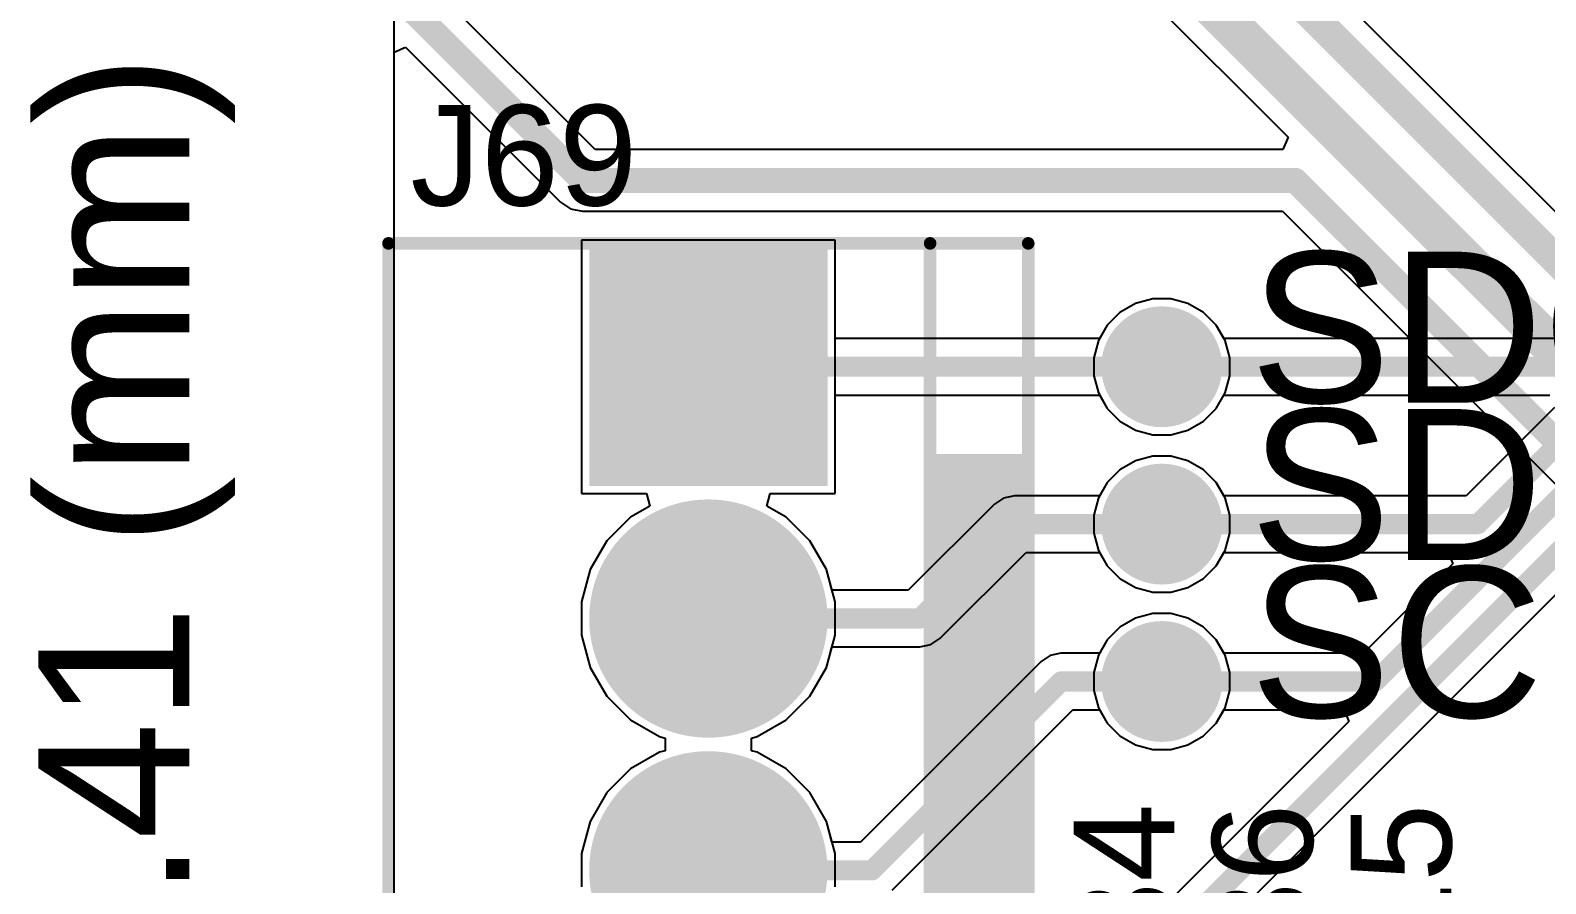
# Model space of a CAD drawing. Header units: millimetres. Extents: x -0.13 to 3.86, y -0.01 to 4.3.
# Drawn here: x -0.134 to 0.467, y 1.915 to 2.254 of the extents above; entities that cross this region are included whole.
import ezdxf

# ---------------------------------------------------------------- set-up
doc = ezdxf.new("R2010")
doc.units = ezdxf.units.MM
doc.header["$MEASUREMENT"] = 0
for name, color, linetype in [('BottomLayer', 5, 'Continuous'), ('BottomSolder', 6, 'Continuous'), ('Mechanical1', 6, 'Continuous'), ('MultiLayer', 9, 'Continuous'), ('PadHoleLayer', 156, 'Continuous'), ('TopLayer', 1, 'Continuous'), ('TopOverlay', 2, 'Continuous'), ('TopSolder', 216, 'Continuous')]:
    doc.layers.add(name, color=color, linetype=linetype)
doc.styles.add('Arial', font='arial.ttf', dxfattribs={"height": 0.2})

# ---------------------------------------------------------------- blocks, each defined once
blk = doc.blocks.new('T____P______TH_1_8___H_________0_92___63')
at = {"layer": 'BottomLayer'}
h = blk.add_hatch(color=5, dxfattribs=at)
edge = h.paths.add_edge_path()
edge.add_arc((0.187, -0.195), 0.02, 0, 360)
at = {"layer": 'BottomSolder'}
h = blk.add_hatch(color=6, dxfattribs=at)
edge = h.paths.add_edge_path()
edge.add_arc((0.187, -0.195), 0.024, 0, 360)
at = {"layer": 'MultiLayer'}
h = blk.add_hatch(color=9, dxfattribs=at)
edge = h.paths.add_edge_path()
edge.add_arc((0.187, -0.195), 0.02, 0, 360)
at = {"layer": 'PadHoleLayer'}
h = blk.add_hatch(color=156, dxfattribs=at)
edge = h.paths.add_edge_path()
edge.add_arc((0.187, -0.195), 0.01, 0, 360)
at = {"layer": 'TopLayer'}
h = blk.add_hatch(color=1, dxfattribs=at)
edge = h.paths.add_edge_path()
edge.add_arc((0.187, -0.195), 0.02, 0, 360)
at = {"layer": 'TopSolder'}
h = blk.add_hatch(color=216, dxfattribs=at)
edge = h.paths.add_edge_path()
edge.add_arc((0.187, -0.195), 0.024, 0, 360)
blk = doc.blocks.new('T____P______TH_1_8___H_________0_92___65')
at = {"layer": 'BottomLayer'}
h = blk.add_hatch(color=5, dxfattribs=at)
edge = h.paths.add_edge_path()
edge.add_arc((-0.013, -0.084), 0.02, 0, 360)
at = {"layer": 'BottomSolder'}
h = blk.add_hatch(color=6, dxfattribs=at)
edge = h.paths.add_edge_path()
edge.add_arc((-0.013, -0.084), 0.024, 0, 360)
at = {"layer": 'MultiLayer'}
h = blk.add_hatch(color=9, dxfattribs=at)
edge = h.paths.add_edge_path()
edge.add_arc((-0.013, -0.084), 0.02, 0, 360)
at = {"layer": 'PadHoleLayer'}
h = blk.add_hatch(color=156, dxfattribs=at)
edge = h.paths.add_edge_path()
edge.add_arc((-0.013, -0.084), 0.01, 0, 360)
at = {"layer": 'TopLayer'}
h = blk.add_hatch(color=1, dxfattribs=at)
edge = h.paths.add_edge_path()
edge.add_arc((-0.013, -0.084), 0.02, 0, 360)
at = {"layer": 'TopSolder'}
h = blk.add_hatch(color=216, dxfattribs=at)
edge = h.paths.add_edge_path()
edge.add_arc((-0.013, -0.084), 0.024, 0, 360)
blk = doc.blocks.new('T____P______TH_1_8___H_________0_92___66')
at = {"layer": 'BottomLayer'}
h = blk.add_hatch(color=5, dxfattribs=at)
edge = h.paths.add_edge_path()
edge.add_arc((-0.016, -0.029), 0.02, 0, 360)
at = {"layer": 'BottomSolder'}
h = blk.add_hatch(color=6, dxfattribs=at)
edge = h.paths.add_edge_path()
edge.add_arc((-0.016, -0.029), 0.024, 0, 360)
at = {"layer": 'MultiLayer'}
h = blk.add_hatch(color=9, dxfattribs=at)
edge = h.paths.add_edge_path()
edge.add_arc((-0.016, -0.029), 0.02, 0, 360)
at = {"layer": 'PadHoleLayer'}
h = blk.add_hatch(color=156, dxfattribs=at)
edge = h.paths.add_edge_path()
edge.add_arc((-0.016, -0.029), 0.01, 0, 360)
at = {"layer": 'TopLayer'}
h = blk.add_hatch(color=1, dxfattribs=at)
edge = h.paths.add_edge_path()
edge.add_arc((-0.016, -0.029), 0.02, 0, 360)
at = {"layer": 'TopSolder'}
h = blk.add_hatch(color=216, dxfattribs=at)
edge = h.paths.add_edge_path()
edge.add_arc((-0.016, -0.029), 0.024, 0, 360)
blk = doc.blocks.new('1718561004_81')
at = {"layer": 'BottomLayer'}
blk.add_hatch(color=5, dxfattribs=at).paths.add_polyline_path([(-0.19331, 0.04331), (-0.10669, 0.04331), (-0.10669, -0.04331), (-0.19331, -0.04331)])
h = blk.add_hatch(color=5, dxfattribs=at)
edge = h.paths.add_edge_path()
edge.add_arc((-0.05, 0), 0.04331, 0, 360)
h = blk.add_hatch(color=5, dxfattribs=at)
edge = h.paths.add_edge_path()
edge.add_arc((0.05, 0), 0.04331, 0, 360)
h = blk.add_hatch(color=5, dxfattribs=at)
edge = h.paths.add_edge_path()
edge.add_arc((0.15, 0), 0.04331, 0, 360)
at = {"layer": 'BottomSolder'}
blk.add_hatch(color=6, dxfattribs=at).paths.add_polyline_path([(-0.19731, 0.04731), (-0.10269, 0.04731), (-0.10269, -0.04731), (-0.19731, -0.04731)])
h = blk.add_hatch(color=6, dxfattribs=at)
edge = h.paths.add_edge_path()
edge.add_arc((-0.05, 0), 0.04731, 0, 360)
h = blk.add_hatch(color=6, dxfattribs=at)
edge = h.paths.add_edge_path()
edge.add_arc((0.05, 0), 0.04731, 0, 360)
h = blk.add_hatch(color=6, dxfattribs=at)
edge = h.paths.add_edge_path()
edge.add_arc((0.15, 0), 0.04731, 0, 360)
at = {"layer": 'MultiLayer'}
blk.add_hatch(color=9, dxfattribs=at).paths.add_polyline_path([(-0.19331, 0.04331), (-0.10669, 0.04331), (-0.10669, -0.04331), (-0.19331, -0.04331)])
h = blk.add_hatch(color=9, dxfattribs=at)
edge = h.paths.add_edge_path()
edge.add_arc((-0.05, 0), 0.04331, 0, 360)
h = blk.add_hatch(color=9, dxfattribs=at)
edge = h.paths.add_edge_path()
edge.add_arc((0.05, 0), 0.04331, 0, 360)
h = blk.add_hatch(color=9, dxfattribs=at)
edge = h.paths.add_edge_path()
edge.add_arc((0.15, 0), 0.04331, 0, 360)
at = {"layer": 'PadHoleLayer'}
h = blk.add_hatch(color=156, dxfattribs=at)
edge = h.paths.add_edge_path()
edge.add_arc((-0.15, 0), 0.02264, 0, 360)
h = blk.add_hatch(color=156, dxfattribs=at)
edge = h.paths.add_edge_path()
edge.add_arc((-0.05, 0), 0.02264, 0, 360)
h = blk.add_hatch(color=156, dxfattribs=at)
edge = h.paths.add_edge_path()
edge.add_arc((0.05, 0), 0.02264, 0, 360)
h = blk.add_hatch(color=156, dxfattribs=at)
edge = h.paths.add_edge_path()
edge.add_arc((0.15, 0), 0.02264, 0, 360)
at = {"layer": 'TopLayer'}
blk.add_hatch(color=1, dxfattribs=at).paths.add_polyline_path([(-0.19331, 0.04331), (-0.10669, 0.04331), (-0.10669, -0.04331), (-0.19331, -0.04331)])
h = blk.add_hatch(color=1, dxfattribs=at)
edge = h.paths.add_edge_path()
edge.add_arc((-0.05, 0), 0.04331, 0, 360)
h = blk.add_hatch(color=1, dxfattribs=at)
edge = h.paths.add_edge_path()
edge.add_arc((0.05, 0), 0.04331, 0, 360)
h = blk.add_hatch(color=1, dxfattribs=at)
edge = h.paths.add_edge_path()
edge.add_arc((0.15, 0), 0.04331, 0, 360)
at = {"layer": 'TopOverlay'}
blk.add_hatch(color=2, dxfattribs=at).paths.add_polyline_path([(-0.11529, 0.08805), (0.10669, 0.08805), (0.10669, 0.127), (-0.11529, 0.127)])
at = {"layer": 'TopSolder'}
blk.add_hatch(color=216, dxfattribs=at).paths.add_polyline_path([(-0.19731, 0.04731), (-0.10269, 0.04731), (-0.10269, -0.04731), (-0.19731, -0.04731)])
h = blk.add_hatch(color=216, dxfattribs=at)
edge = h.paths.add_edge_path()
edge.add_arc((-0.05, 0), 0.04731, 0, 360)
h = blk.add_hatch(color=216, dxfattribs=at)
edge = h.paths.add_edge_path()
edge.add_arc((0.05, 0), 0.04731, 0, 360)
h = blk.add_hatch(color=216, dxfattribs=at)
edge = h.paths.add_edge_path()
edge.add_arc((0.15, 0), 0.04731, 0, 360)
at = {"layer": 'TopOverlay', "const_width": 0.005}
for points in [[(-0.199, -0.127), (-0.199, 0.127)], [(0.199, 0.127), (-0.199, 0.127)], [(0.199, -0.127), (0.199, 0.127)], [(0.19806, 0.08805), (-0.199, 0.08805)], [(0.199, -0.127), (-0.199, -0.127)]]:
    blk.add_lwpolyline(points, dxfattribs=at)
at = {"layer": 'TopOverlay', "const_width": 0.0025}
for points in [[(-0.20025, 0.127, 1), (-0.19775, 0.127, 1)], [(-0.20025, 0.127, 1), (-0.19775, 0.127, 1)], [(0.19775, 0.127, 1), (0.20025, 0.127, 1)], [(0.19775, 0.127, 1), (0.20025, 0.127, 1)], [(-0.20025, 0.08805, 1), (-0.19775, 0.08805, 1)], [(0.19681, 0.08805, 1), (0.19931, 0.08805, 1)], [(-0.20025, -0.127, 1), (-0.19775, -0.127, 1)], [(-0.20025, -0.127, 1), (-0.19775, -0.127, 1)], [(0.19775, -0.127, 1), (0.20025, -0.127, 1)], [(0.19775, -0.127, 1), (0.20025, -0.127, 1)]]:
    blk.add_lwpolyline(points, format="xyb", close=True, dxfattribs=at)

msp = doc.modelspace()

# ---------------------------------------------------------------- linework, layer by layer
at = {"layer": 'BottomLayer'}
for p, q in [((0.0102, 0.0102), (0.0102, 4.1398)), ((0.18531, 2.17031), (0.08469, 2.17031)), ((0.08469, 2.17031), (0.08469, 2.06969)), ((0.18531, 2.06969), (0.18531, 2.17031)), ((0.30458, 2.14516), (0.29842, 2.14161)), ((0.31145, 2.147), (0.30458, 2.14516)), ((0.31855, 2.147), (0.31145, 2.147)), ((0.32542, 2.14516), (0.31855, 2.147)), ((0.33158, 2.14161), (0.32542, 2.14516)), ((0.29339, 2.13658), (0.28984, 2.13042)), ((0.29842, 2.14161), (0.29339, 2.13658)), ((0.33661, 2.13658), (0.33158, 2.14161)), ((0.3397, 2.13122), (0.33661, 2.13658)), ((0.28984, 2.13042), (0.288, 2.12355)), ((0.52006, 2.13122), (0.3397, 2.13122)), ((0.288, 2.12355), (0.288, 2.11645)), ((0.288, 2.11645), (0.28984, 2.10958)), ((0.28984, 2.10958), (0.29339, 2.10342)), ((0.33661, 2.10342), (0.3397, 2.10878)), ((0.3397, 2.10878), (0.46909, 2.10878)), ((0.29339, 2.10342), (0.29842, 2.09839)), ((0.33158, 2.09839), (0.33661, 2.10342)), ((0.47092, 2.10378), (0.43585, 2.06872)), ((0.29842, 2.09839), (0.30458, 2.09484)), ((0.30458, 2.09484), (0.31145, 2.093)), ((0.31855, 2.093), (0.32542, 2.09484)), ((0.32542, 2.09484), (0.33158, 2.09839)), ((0.31145, 2.093), (0.31855, 2.093)), ((0.30458, 2.08266), (0.29842, 2.07911)), ((0.31145, 2.0845), (0.30458, 2.08266)), ((0.31855, 2.0845), (0.31145, 2.0845)), ((0.32542, 2.08266), (0.31855, 2.0845)), ((0.33158, 2.07911), (0.32542, 2.08266)), ((0.29842, 2.07911), (0.29339, 2.07408)), ((0.33661, 2.07408), (0.33158, 2.07911)), ((0.08469, 2.06969), (0.11046, 2.06969)), ((0.11046, 2.06969), (0.1118, 2.06469)), ((0.1582, 2.06469), (0.15954, 2.06969)), ((0.15954, 2.06969), (0.18531, 2.06969)), ((0.29339, 2.07408), (0.28984, 2.06792)), ((0.3397, 2.06872), (0.33661, 2.07408)), ((0.1118, 2.06469), (0.10411, 2.06026)), ((0.16589, 2.06026), (0.1582, 2.06469)), ((0.28984, 2.06792), (0.288, 2.06105)), ((0.43585, 2.06872), (0.3397, 2.06872)), ((0.10411, 2.06026), (0.09475, 2.05089)), ((0.17526, 2.05089), (0.16589, 2.06026)), ((0.288, 2.06105), (0.288, 2.05395)), ((0.25393, 1.81207), (0.49724, 2.05538)), ((0.288, 2.05395), (0.28984, 2.04708)), ((0.09475, 2.05089), (0.08812, 2.03942)), ((0.18188, 2.03942), (0.17526, 2.05089)), ((0.28984, 2.04708), (0.29339, 2.04092)), ((0.33661, 2.04092), (0.3397, 2.04628)), ((0.3397, 2.04628), (0.42868, 2.04628)), ((0.42868, 2.04628), (0.43059, 2.04167)), ((0.29339, 2.04092), (0.29842, 2.03589)), ((0.33158, 2.03589), (0.33661, 2.04092)), ((0.43059, 2.04167), (0.39514, 2.00622)), ((0.08812, 2.03942), (0.08469, 2.02662)), ((0.18531, 2.02662), (0.18188, 2.03942)), ((0.29842, 2.03589), (0.30458, 2.03234)), ((0.32542, 2.03234), (0.33158, 2.03589)), ((0.30458, 2.03234), (0.31145, 2.0305)), ((0.31145, 2.0305), (0.31855, 2.0305)), ((0.31855, 2.0305), (0.32542, 2.03234)), ((0.08469, 2.02662), (0.08469, 2.01338)), ((0.18531, 2.01338), (0.18531, 2.02662)), ((0.31145, 2.022), (0.30458, 2.02016)), ((0.31855, 2.022), (0.31145, 2.022)), ((0.32542, 2.02016), (0.31855, 2.022)), ((0.29842, 2.01661), (0.29339, 2.01158)), ((0.30458, 2.02016), (0.29842, 2.01661)), ((0.33158, 2.01661), (0.32542, 2.02016)), ((0.33661, 2.01158), (0.33158, 2.01661)), ((0.08469, 2.01338), (0.08812, 2.00058)), ((0.18188, 2.00058), (0.18531, 2.01338)), ((0.29339, 2.01158), (0.28984, 2.00542)), ((0.3397, 2.00622), (0.33661, 2.01158)), ((0.28984, 2.00542), (0.288, 1.99855)), ((0.39514, 2.00622), (0.3397, 2.00622)), ((0.08812, 2.00058), (0.09475, 1.98911)), ((0.17526, 1.98911), (0.18188, 2.00058)), ((0.288, 1.99855), (0.288, 1.99145)), ((0.09475, 1.98911), (0.10411, 1.97974)), ((0.16589, 1.97974), (0.17526, 1.98911)), ((0.288, 1.99145), (0.28984, 1.98458)), ((0.10411, 1.97974), (0.11558, 1.97312)), ((0.15442, 1.97312), (0.16589, 1.97974)), ((0.28984, 1.98458), (0.29339, 1.97842)), ((0.33661, 1.97842), (0.3397, 1.98378)), ((0.3397, 1.98378), (0.38739, 1.98378)), ((0.38739, 1.98378), (0.3893, 1.97917)), ((0.3893, 1.97917), (0.24135, 1.83122)), ((0.29339, 1.97842), (0.29842, 1.97339)), ((0.33158, 1.97339), (0.33661, 1.97842)), ((0.11558, 1.97312), (0.1179, 1.9725)), ((0.1179, 1.9675), (0.11558, 1.96688)), ((0.1179, 1.9725), (0.1179, 1.9675)), ((0.1521, 1.9725), (0.15442, 1.97312)), ((0.1521, 1.9675), (0.1521, 1.9725)), ((0.15442, 1.96688), (0.1521, 1.9675)), ((0.29842, 1.97339), (0.30458, 1.96984)), ((0.30458, 1.96984), (0.31145, 1.968)), ((0.31145, 1.968), (0.31855, 1.968)), ((0.31855, 1.968), (0.32542, 1.96984)), ((0.32542, 1.96984), (0.33158, 1.97339)), ((0.11558, 1.96688), (0.10411, 1.96026)), ((0.16589, 1.96026), (0.15442, 1.96688)), ((0.10411, 1.96026), (0.09475, 1.95089)), ((0.17526, 1.95089), (0.16589, 1.96026)), ((0.09475, 1.95089), (0.08812, 1.93942)), ((0.18188, 1.93942), (0.17526, 1.95089)), ((0.08812, 1.93942), (0.08469, 1.92662)), ((0.18531, 1.92662), (0.18188, 1.93942)), ((0.08469, 1.92662), (0.08469, 1.91338)), ((0.18531, 1.91338), (0.18531, 1.92662))]:
    msp.add_line(p, q, dxfattribs=at)
at = {"layer": 'BottomLayer', "const_width": 0.008}
for points in [[(0.315, 2.12), (0.79038, 2.12)], [(0.4405, 2.0575), (0.48, 2.097)], [(0.39979, 1.995), (0.48638, 2.08159)], [(0.246, 1.82), (0.49259, 2.06659)], [(0.315, 2.0575), (0.4405, 2.0575)], [(0.315, 1.995), (0.39979, 1.995)]]:
    msp.add_lwpolyline(points, dxfattribs=at)
at = {"layer": 'BottomLayer', "const_width": 0.004}
for points in [[(0.313, 2.12, 1), (0.317, 2.12, 1)], [(0.313, 2.0575, 1), (0.317, 2.0575, 1)], [(0.4385, 2.0575, 1), (0.4425, 2.0575, 1)], [(0.4385, 2.0575, 1), (0.4425, 2.0575, 1)], [(0.313, 1.995, 1), (0.317, 1.995, 1)], [(0.39779, 1.995, 1), (0.40179, 1.995, 1)], [(0.39779, 1.995, 1), (0.40179, 1.995, 1)]]:
    msp.add_lwpolyline(points, format="xyb", close=True, dxfattribs=at)
at = {"layer": 'TopLayer'}
for p, q in [((0.498, 2.15475), (0.30025, 2.35249)), ((0.24019, 2.33619), (0.36514, 2.21124)), ((0.09007, 2.20624), (0.02587, 2.27044)), ((0.0102, 2.24497), (0.01481, 2.24688)), ((0.0102, 0.0102), (0.0102, 2.24497)), ((0.01481, 2.24688), (0.07635, 2.18535)), ((0.36514, 2.21124), (0.36307, 2.20624)), ((0.36307, 2.20624), (0.09007, 2.20624)), ((0.07635, 2.18535), (0.08032, 2.1827)), ((0.08032, 2.1827), (0.085, 2.18176)), ((0.085, 2.18176), (0.36293, 2.18176)), ((0.36293, 2.18176), (0.59935, 1.94535)), ((0.18531, 2.17031), (0.08469, 2.17031)), ((0.08469, 2.17031), (0.08469, 2.06969)), ((0.18531, 2.13122), (0.18531, 2.17031)), ((0.30458, 2.14516), (0.29842, 2.14161)), ((0.31145, 2.147), (0.30458, 2.14516)), ((0.31855, 2.147), (0.31145, 2.147)), ((0.32542, 2.14516), (0.31855, 2.147)), ((0.33158, 2.14161), (0.32542, 2.14516)), ((0.29339, 2.13658), (0.2903, 2.13122)), ((0.29842, 2.14161), (0.29339, 2.13658)), ((0.33661, 2.13658), (0.33158, 2.14161)), ((0.34016, 2.13042), (0.33661, 2.13658)), ((0.2903, 2.13122), (0.18531, 2.13122)), ((0.342, 2.12355), (0.34016, 2.13042)), ((0.342, 2.11645), (0.342, 2.12355)), ((0.34016, 2.10958), (0.342, 2.11645)), ((0.18531, 2.06969), (0.18531, 2.10878)), ((0.18531, 2.10878), (0.2903, 2.10878)), ((0.2903, 2.10878), (0.29339, 2.10342)), ((0.33661, 2.10342), (0.34016, 2.10958)), ((0.29339, 2.10342), (0.29842, 2.09839)), ((0.33158, 2.09839), (0.33661, 2.10342)), ((0.29842, 2.09839), (0.30458, 2.09484)), ((0.30458, 2.09484), (0.31145, 2.093)), ((0.31855, 2.093), (0.32542, 2.09484)), ((0.32542, 2.09484), (0.33158, 2.09839)), ((0.31145, 2.093), (0.31855, 2.093)), ((0.30458, 2.08266), (0.29842, 2.07911)), ((0.31145, 2.0845), (0.30458, 2.08266)), ((0.31855, 2.0845), (0.31145, 2.0845)), ((0.32542, 2.08266), (0.31855, 2.0845)), ((0.33158, 2.07911), (0.32542, 2.08266)), ((0.29842, 2.07911), (0.29339, 2.07408)), ((0.33661, 2.07408), (0.33158, 2.07911)), ((0.08469, 2.06969), (0.11046, 2.06969)), ((0.11046, 2.06969), (0.1118, 2.06469)), ((0.1582, 2.06469), (0.15954, 2.06969)), ((0.15954, 2.06969), (0.18531, 2.06969)), ((0.29339, 2.07408), (0.2903, 2.06872)), ((0.34016, 2.06792), (0.33661, 2.07408)), ((0.1118, 2.06469), (0.10411, 2.06026)), ((0.16589, 2.06026), (0.1582, 2.06469)), ((0.24857, 2.06543), (0.21435, 2.03122)), ((0.25221, 2.06786), (0.24857, 2.06543)), ((0.2565, 2.06872), (0.25221, 2.06786)), ((0.2903, 2.06872), (0.2565, 2.06872)), ((0.2565, 2.06872), (0.2565, 2.06872)), ((0.342, 2.06105), (0.34016, 2.06792)), ((0.10411, 2.06026), (0.09475, 2.05089)), ((0.17526, 2.05089), (0.16589, 2.06026)), ((0.342, 2.05395), (0.342, 2.06105)), ((0.34016, 2.04708), (0.342, 2.05395)), ((0.09475, 2.05089), (0.08812, 2.03942)), ((0.18188, 2.03942), (0.17526, 2.05089)), ((0.22693, 2.01207), (0.26115, 2.04628)), ((0.26115, 2.04628), (0.2903, 2.04628)), ((0.2903, 2.04628), (0.29339, 2.04092)), ((0.33661, 2.04092), (0.34016, 2.04708)), ((0.29339, 2.04092), (0.29842, 2.03589)), ((0.33158, 2.03589), (0.33661, 2.04092)), ((0.08812, 2.03942), (0.08469, 2.02662)), ((0.18408, 2.03122), (0.18188, 2.03942)), ((0.29842, 2.03589), (0.30458, 2.03234)), ((0.32542, 2.03234), (0.33158, 2.03589)), ((0.21435, 2.03122), (0.18408, 2.03122)), ((0.30458, 2.03234), (0.31145, 2.0305)), ((0.31145, 2.0305), (0.31855, 2.0305)), ((0.31855, 2.0305), (0.32542, 2.03234)), ((0.08469, 2.02662), (0.08469, 2.01338)), ((0.31145, 2.022), (0.30458, 2.02016)), ((0.31855, 2.022), (0.31145, 2.022)), ((0.32542, 2.02016), (0.31855, 2.022)), ((0.29842, 2.01661), (0.29339, 2.01158)), ((0.30458, 2.02016), (0.29842, 2.01661)), ((0.33158, 2.01661), (0.32542, 2.02016)), ((0.33661, 2.01158), (0.33158, 2.01661)), ((0.08469, 2.01338), (0.08812, 2.00058)), ((0.219, 2.00878), (0.22329, 2.00964)), ((0.22329, 2.00964), (0.22693, 2.01207)), ((0.29339, 2.01158), (0.2903, 2.00622)), ((0.34016, 2.00542), (0.33661, 2.01158)), ((0.18188, 2.00058), (0.18408, 2.00878)), ((0.18408, 2.00878), (0.219, 2.00878)), ((0.219, 2.00878), (0.219, 2.00878)), ((0.27071, 2.00536), (0.26707, 2.00293)), ((0.275, 2.00622), (0.27071, 2.00536)), ((0.2903, 2.00622), (0.275, 2.00622)), ((0.342, 1.99855), (0.34016, 2.00542)), ((0.08812, 2.00058), (0.09475, 1.98911)), ((0.17526, 1.98911), (0.18188, 2.00058)), ((0.26707, 2.00293), (0.19535, 1.93122)), ((0.26707, 2.00293), (0.26707, 2.00293)), ((0.342, 1.99145), (0.342, 1.99855)), ((0.09475, 1.98911), (0.10411, 1.97974)), ((0.16589, 1.97974), (0.17526, 1.98911)), ((0.34016, 1.98458), (0.342, 1.99145)), ((0.10411, 1.97974), (0.11558, 1.97312)), ((0.15442, 1.97312), (0.16589, 1.97974)), ((0.20793, 1.91207), (0.27965, 1.98378)), ((0.27965, 1.98378), (0.2903, 1.98378)), ((0.2903, 1.98378), (0.29339, 1.97842)), ((0.33661, 1.97842), (0.34016, 1.98458)), ((0.29339, 1.97842), (0.29842, 1.97339)), ((0.33158, 1.97339), (0.33661, 1.97842)), ((0.11558, 1.97312), (0.1179, 1.9725)), ((0.1179, 1.9675), (0.11558, 1.96688)), ((0.1179, 1.9725), (0.1179, 1.9675)), ((0.1521, 1.9725), (0.15442, 1.97312)), ((0.1521, 1.9675), (0.1521, 1.9725)), ((0.15442, 1.96688), (0.1521, 1.9675)), ((0.29842, 1.97339), (0.30458, 1.96984)), ((0.30458, 1.96984), (0.31145, 1.968)), ((0.31145, 1.968), (0.31855, 1.968)), ((0.31855, 1.968), (0.32542, 1.96984)), ((0.32542, 1.96984), (0.33158, 1.97339)), ((0.11558, 1.96688), (0.10411, 1.96026)), ((0.16589, 1.96026), (0.15442, 1.96688)), ((0.10411, 1.96026), (0.09475, 1.95089)), ((0.17526, 1.95089), (0.16589, 1.96026)), ((0.09475, 1.95089), (0.08812, 1.93942)), ((0.18188, 1.93942), (0.17526, 1.95089)), ((0.08812, 1.93942), (0.08469, 1.92662)), ((0.18408, 1.93122), (0.18188, 1.93942)), ((0.08469, 1.92662), (0.08469, 1.91338)), ((0.19535, 1.93122), (0.18408, 1.93122))]:
    msp.add_line(p, q, dxfattribs=at)
for points, const_width in [([(0.251, 2.347), (0.6, 1.998)], 0.016), ([(0.287, 2.347), (0.6, 2.034)], 0.012), ([(0.01363, 2.26537), (0.085, 2.194)], 0.01), ([(0.085, 2.194), (0.368, 2.194)], 0.01), ([(0.368, 2.194), (0.608, 1.954)], 0.01), ([(0.135, 2.12), (0.315, 2.12)], 0.008), ([(0.219, 2.02), (0.2565, 2.0575)], 0.008), ([(0.2565, 2.0575), (0.315, 2.0575)], 0.008), ([(0.135, 2.02), (0.219, 2.02)], 0.008), ([(0.2, 1.92), (0.275, 1.995)], 0.008), ([(0.275, 1.995), (0.315, 1.995)], 0.008), ([(0.135, 1.92), (0.2, 1.92)], 0.008)]:
    msp.add_lwpolyline(points, dxfattribs=dict(at, const_width=const_width))
for points, const_width in [([(0.0825, 2.194, 1), (0.0875, 2.194, 1)], 0.005), ([(0.0825, 2.194, 1), (0.0875, 2.194, 1)], 0.005), ([(0.3655, 2.194, 1), (0.3705, 2.194, 1)], 0.005), ([(0.3655, 2.194, 1), (0.3705, 2.194, 1)], 0.005), ([(0.133, 2.12, 1), (0.137, 2.12, 1)], 0.004), ([(0.313, 2.12, 1), (0.317, 2.12, 1)], 0.004), ([(0.2545, 2.0575, 1), (0.2585, 2.0575, 1)], 0.004), ([(0.2545, 2.0575, 1), (0.2585, 2.0575, 1)], 0.004), ([(0.313, 2.0575, 1), (0.317, 2.0575, 1)], 0.004), ([(0.133, 2.02, 1), (0.137, 2.02, 1)], 0.004), ([(0.217, 2.02, 1), (0.221, 2.02, 1)], 0.004), ([(0.217, 2.02, 1), (0.221, 2.02, 1)], 0.004), ([(0.273, 1.995, 1), (0.277, 1.995, 1)], 0.004), ([(0.273, 1.995, 1), (0.277, 1.995, 1)], 0.004), ([(0.313, 1.995, 1), (0.317, 1.995, 1)], 0.004), ([(0.133, 1.92, 1), (0.137, 1.92, 1)], 0.004), ([(0.198, 1.92, 1), (0.202, 1.92, 1)], 0.004), ([(0.198, 1.92, 1), (0.202, 1.92, 1)], 0.004)]:
    msp.add_lwpolyline(points, format="xyb", close=True, dxfattribs=dict(at, const_width=const_width))

# ---------------------------------------------------------------- block references
at = {"rotation": 270}
msp.add_blockref('1718561004_81', (0.135, 1.97), dxfattribs=at)
for name, p in [('T____P______TH_1_8___H_________0_92___63', (0.128, 2.315)), ('T____P______TH_1_8___H_________0_92___65', (0.328, 2.1415)), ('T____P______TH_1_8___H_________0_92___66', (0.331, 2.024))]:
    msp.add_blockref(name, p)

# ---------------------------------------------------------------- texts
at = {"layer": 'Mechanical1', "style": 'Arial'}
msp.add_text('105.41 (mm)', height=0.06, rotation=90, dxfattribs=at).set_placement((-0.07101, 1.76909))
at = {"layer": 'TopOverlay', "style": 'Arial'}
for s, height, p in [('J69', 0.04, (0.01668, 2.18401)), ('SDO1', 0.06, (0.35, 2.1057)), ('SDI1', 0.06, (0.35, 2.0432)), ('SCK1', 0.06, (0.35, 1.9807))]:
    msp.add_text(s, height=height, dxfattribs=at).set_placement(p)
for s, p in [('R34', (0.31999, 1.84402)), ('R36', (0.37499, 1.84402)), ('R15', (0.42999, 1.84402))]:
    msp.add_text(s, height=0.04, rotation=90, dxfattribs=at).set_placement(p)

doc.saveas('drawing.dxf')
